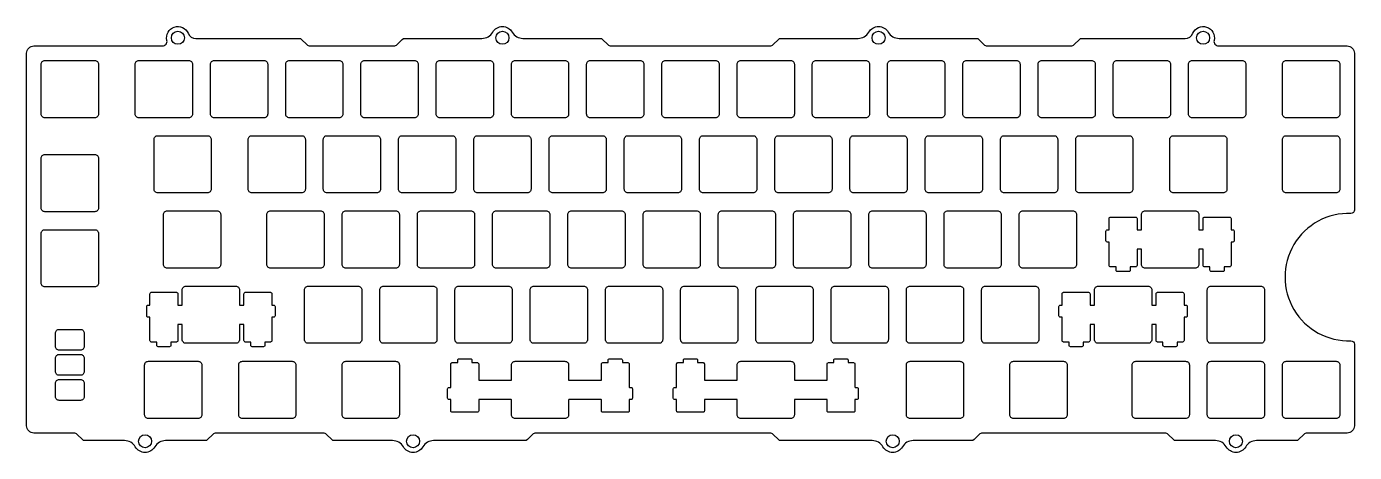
# Model space of a CAD drawing. Header units: millimetres. Extents: x 25 to 361, y 17 to 125.
import ezdxf

# ---------------------------------------------------------------- set-up
doc = ezdxf.new("R2010")
doc.units = ezdxf.units.MM

msp = doc.modelspace()

# ---------------------------------------------------------------- linework, layer by layer
for points in [[(60.36, 121.9, -0.911724), (65.75, 123.68, 0.298217), (67.72, 122.39), (93.88, 122.39, -0.198912), (94.48, 122.14), (95.79, 120.83, 0.198912), (96.61, 120.49), (117.83, 120.49, 0.198912), (118.64, 120.83), (119.95, 122.14, -0.198912), (120.56, 122.39), (140.12, 122.39, 0.267949), (142.85, 123.97, -0.57735), (147.78, 123.97, 0.267949), (150.51, 122.39), (170.08, 122.39, -0.198912), (170.68, 122.14), (171.99, 120.83, 0.198912), (172.81, 120.49), (213.08, 120.49, 0.198912), (213.89, 120.83), (215.2, 122.14, -0.198912), (215.81, 122.39), (235.37, 122.39, 0.267949), (238.1, 123.97, -0.57735), (243.03, 123.97, 0.267949), (245.76, 122.39), (265.33, 122.39, -0.198912), (265.93, 122.14), (267.24, 120.83, 0.198912), (268.06, 120.49), (289.28, 120.49, 0.198912), (290.09, 120.83), (291.4, 122.14, -0.198912), (292.01, 122.39), (318.16, 122.39, 0.298217), (320.13, 123.68, -0.911724), (325.52, 121.9, 0.482358), (326.64, 120.49), (359.2, 120.49, -0.414214), (361.05, 118.64), (361.05, 78.91, -0.424157), (360.18, 78.06, 1.034415), (360.18, 45.78, -0.424157), (361.05, 44.93), (361.05, 24.24, -0.414214), (359.2, 22.39), (349.02, 22.39, 0.198912), (348.21, 22.06), (346.89, 20.74, -0.198912), (346.29, 20.49), (336.25, 20.49, 0.267949), (333.52, 18.92, -0.57735), (328.59, 18.92, 0.267949), (325.86, 20.49), (315.82, 20.49, -0.198912), (315.22, 20.74), (313.9, 22.06, 0.198912), (313.09, 22.39), (266.87, 22.39, 0.198912), (266.05, 22.06), (264.74, 20.74, -0.198912), (264.14, 20.49), (249.33, 20.49, 0.267949), (246.61, 18.92, -0.57735), (241.67, 18.92, 0.267949), (238.94, 20.49), (215.81, 20.49, -0.198912), (215.2, 20.74), (213.89, 22.06, 0.198912), (213.08, 22.39), (153.76, 22.39, 0.198912), (152.94, 22.06), (151.63, 20.74, -0.198912), (151.03, 20.49), (127.89, 20.49, 0.267949), (125.16, 18.92, -0.57735), (120.23, 18.92, 0.267949), (117.5, 20.49), (102.7, 20.49, -0.198912), (102.1, 20.74), (100.78, 22.06, 0.198912), (99.97, 22.39), (72.79, 22.39, 0.198912), (71.98, 22.06), (70.67, 20.74, -0.198912), (70.06, 20.49), (60.03, 20.49, 0.267949), (57.3, 18.92, -0.57735), (52.36, 18.92, 0.267949), (49.63, 20.49), (39.59, 20.49, -0.198912), (38.99, 20.74), (37.68, 22.06, 0.198912), (36.86, 22.39), (26.68, 22.39, -0.414214), (24.83, 24.24), (24.83, 118.64, -0.414214), (26.68, 120.49), (59.24, 120.49, 0.482358)], [(29.48, 116.79), (42.08, 116.79, -0.414214), (43.03, 115.84), (43.03, 103.24, -0.414214), (42.08, 102.29), (29.48, 102.29, -0.414214), (28.53, 103.24), (28.53, 115.84, -0.414214)], [(53.29, 116.79), (65.89, 116.79, -0.414214), (66.84, 115.84), (66.84, 103.24, -0.414214), (65.89, 102.29), (53.29, 102.29, -0.414214), (52.34, 103.24), (52.34, 115.84, -0.414214)], [(72.34, 116.79), (84.94, 116.79, -0.414214), (85.89, 115.84), (85.89, 103.24, -0.414214), (84.94, 102.29), (72.34, 102.29, -0.414214), (71.39, 103.24), (71.39, 115.84, -0.414214)], [(91.39, 116.79), (103.99, 116.79, -0.414214), (104.94, 115.84), (104.94, 103.24, -0.414214), (103.99, 102.29), (91.39, 102.29, -0.414214), (90.44, 103.24), (90.44, 115.84, -0.414214)], [(110.44, 116.79), (123.04, 116.79, -0.414214), (123.99, 115.84), (123.99, 103.24, -0.414214), (123.04, 102.29), (110.44, 102.29, -0.414214), (109.49, 103.24), (109.49, 115.84, -0.414214)], [(129.49, 116.79), (142.09, 116.79, -0.414214), (143.04, 115.84), (143.04, 103.24, -0.414214), (142.09, 102.29), (129.49, 102.29, -0.414214), (128.54, 103.24), (128.54, 115.84, -0.414214)], [(148.54, 116.79), (161.14, 116.79, -0.414214), (162.09, 115.84), (162.09, 103.24, -0.414214), (161.14, 102.29), (148.54, 102.29, -0.414214), (147.59, 103.24), (147.59, 115.84, -0.414214)], [(167.59, 116.79), (180.19, 116.79, -0.414214), (181.14, 115.84), (181.14, 103.24, -0.414214), (180.19, 102.29), (167.59, 102.29, -0.414214), (166.64, 103.24), (166.64, 115.84, -0.414214)], [(186.64, 116.79), (199.24, 116.79, -0.414214), (200.19, 115.84), (200.19, 103.24, -0.414214), (199.24, 102.29), (186.64, 102.29, -0.414214), (185.69, 103.24), (185.69, 115.84, -0.414214)], [(205.69, 116.79), (218.29, 116.79, -0.414214), (219.24, 115.84), (219.24, 103.24, -0.414214), (218.29, 102.29), (205.69, 102.29, -0.414214), (204.74, 103.24), (204.74, 115.84, -0.414214)], [(224.74, 116.79), (237.34, 116.79, -0.414214), (238.29, 115.84), (238.29, 103.24, -0.414214), (237.34, 102.29), (224.74, 102.29, -0.414214), (223.79, 103.24), (223.79, 115.84, -0.414214)], [(243.79, 116.79), (256.39, 116.79, -0.414214), (257.34, 115.84), (257.34, 103.24, -0.414214), (256.39, 102.29), (243.79, 102.29, -0.414214), (242.84, 103.24), (242.84, 115.84, -0.414214)], [(262.84, 116.79), (275.44, 116.79, -0.414214), (276.39, 115.84), (276.39, 103.24, -0.414214), (275.44, 102.29), (262.84, 102.29, -0.414214), (261.89, 103.24), (261.89, 115.84, -0.414214)], [(281.89, 116.79), (294.49, 116.79, -0.414214), (295.44, 115.84), (295.44, 103.24, -0.414214), (294.49, 102.29), (281.89, 102.29, -0.414214), (280.94, 103.24), (280.94, 115.84, -0.414214)], [(300.94, 116.79), (313.54, 116.79, -0.414214), (314.49, 115.84), (314.49, 103.24, -0.414214), (313.54, 102.29), (300.94, 102.29, -0.414214), (299.99, 103.24), (299.99, 115.84, -0.414214)], [(319.99, 116.79), (332.59, 116.79, -0.414214), (333.54, 115.84), (333.54, 103.24, -0.414214), (332.59, 102.29), (319.99, 102.29, -0.414214), (319.04, 103.24), (319.04, 115.84, -0.414214)], [(343.8, 116.79), (356.4, 116.79, -0.414214), (357.35, 115.84), (357.35, 103.24, -0.414214), (356.4, 102.29), (343.8, 102.29, -0.414214), (342.85, 103.24), (342.85, 115.84, -0.414214)], [(58.05, 97.74), (70.65, 97.74, -0.414214), (71.6, 96.79), (71.6, 84.19, -0.414214), (70.65, 83.24), (58.05, 83.24, -0.414214), (57.1, 84.19), (57.1, 96.79, -0.414214)], [(81.87, 97.74), (94.47, 97.74, -0.414214), (95.42, 96.79), (95.42, 84.19, -0.414214), (94.47, 83.24), (81.87, 83.24, -0.414214), (80.92, 84.19), (80.92, 96.79, -0.414214)], [(100.92, 97.74), (113.52, 97.74, -0.414214), (114.47, 96.79), (114.47, 84.19, -0.414214), (113.52, 83.24), (100.92, 83.24, -0.414214), (99.97, 84.19), (99.97, 96.79, -0.414214)], [(119.97, 97.74), (132.57, 97.74, -0.414214), (133.52, 96.79), (133.52, 84.19, -0.414214), (132.57, 83.24), (119.97, 83.24, -0.414214), (119.02, 84.19), (119.02, 96.79, -0.414214)], [(139.02, 97.74), (151.62, 97.74, -0.414214), (152.57, 96.79), (152.57, 84.19, -0.414214), (151.62, 83.24), (139.02, 83.24, -0.414214), (138.07, 84.19), (138.07, 96.79, -0.414214)], [(158.07, 97.74), (170.67, 97.74, -0.414214), (171.62, 96.79), (171.62, 84.19, -0.414214), (170.67, 83.24), (158.07, 83.24, -0.414214), (157.12, 84.19), (157.12, 96.79, -0.414214)], [(177.12, 97.74), (189.72, 97.74, -0.414214), (190.67, 96.79), (190.67, 84.19, -0.414214), (189.72, 83.24), (177.12, 83.24, -0.414214), (176.17, 84.19), (176.17, 96.79, -0.414214)], [(196.17, 97.74), (208.77, 97.74, -0.414214), (209.72, 96.79), (209.72, 84.19, -0.414214), (208.77, 83.24), (196.17, 83.24, -0.414214), (195.22, 84.19), (195.22, 96.79, -0.414214)], [(215.22, 97.74), (227.82, 97.74, -0.414214), (228.77, 96.79), (228.77, 84.19, -0.414214), (227.82, 83.24), (215.22, 83.24, -0.414214), (214.27, 84.19), (214.27, 96.79, -0.414214)], [(234.27, 97.74), (246.87, 97.74, -0.414214), (247.82, 96.79), (247.82, 84.19, -0.414214), (246.87, 83.24), (234.27, 83.24, -0.414214), (233.32, 84.19), (233.32, 96.79, -0.414214)], [(253.32, 97.74), (265.92, 97.74, -0.414214), (266.87, 96.79), (266.87, 84.19, -0.414214), (265.92, 83.24), (253.32, 83.24, -0.414214), (252.37, 84.19), (252.37, 96.79, -0.414214)], [(272.37, 97.74), (284.97, 97.74, -0.414214), (285.92, 96.79), (285.92, 84.19, -0.414214), (284.97, 83.24), (272.37, 83.24, -0.414214), (271.42, 84.19), (271.42, 96.79, -0.414214)], [(291.42, 97.74), (304.02, 97.74, -0.414214), (304.97, 96.79), (304.97, 84.19, -0.414214), (304.02, 83.24), (291.42, 83.24, -0.414214), (290.47, 84.19), (290.47, 96.79, -0.414214)], [(315.23, 97.74), (327.83, 97.74, -0.414214), (328.78, 96.79), (328.78, 84.19, -0.414214), (327.83, 83.24), (315.23, 83.24, -0.414214), (314.28, 84.19), (314.28, 96.79, -0.414214)], [(343.8, 97.74), (356.4, 97.74, -0.414214), (357.35, 96.79), (357.35, 84.19, -0.414214), (356.4, 83.24), (343.8, 83.24, -0.414214), (342.85, 84.19), (342.85, 96.79, -0.414214)], [(29.48, 92.98), (42.08, 92.98, -0.414214), (43.03, 92.03), (43.03, 79.43, -0.414214), (42.08, 78.48), (29.48, 78.48, -0.414214), (28.53, 79.43), (28.53, 92.03, -0.414214)], [(60.44, 78.69), (73.04, 78.69, -0.414214), (73.99, 77.74), (73.99, 65.14, -0.414214), (73.04, 64.19), (60.44, 64.19, -0.414214), (59.49, 65.14), (59.49, 77.74, -0.414214)], [(86.63, 78.69), (99.23, 78.69, -0.414214), (100.18, 77.74), (100.18, 65.14, -0.414214), (99.23, 64.19), (86.63, 64.19, -0.414214), (85.68, 65.14), (85.68, 77.74, -0.414214)], [(105.68, 78.69), (118.28, 78.69, -0.414214), (119.23, 77.74), (119.23, 65.14, -0.414214), (118.28, 64.19), (105.68, 64.19, -0.414214), (104.73, 65.14), (104.73, 77.74, -0.414214)], [(124.73, 78.69), (137.33, 78.69, -0.414214), (138.28, 77.74), (138.28, 65.14, -0.414214), (137.33, 64.19), (124.73, 64.19, -0.414214), (123.78, 65.14), (123.78, 77.74, -0.414214)], [(143.78, 78.69), (156.38, 78.69, -0.414214), (157.33, 77.74), (157.33, 65.14, -0.414214), (156.38, 64.19), (143.78, 64.19, -0.414214), (142.83, 65.14), (142.83, 77.74, -0.414214)], [(162.83, 78.69), (175.43, 78.69, -0.414214), (176.38, 77.74), (176.38, 65.14, -0.414214), (175.43, 64.19), (162.83, 64.19, -0.414214), (161.88, 65.14), (161.88, 77.74, -0.414214)], [(181.88, 78.69), (194.48, 78.69, -0.414214), (195.43, 77.74), (195.43, 65.14, -0.414214), (194.48, 64.19), (181.88, 64.19, -0.414214), (180.93, 65.14), (180.93, 77.74, -0.414214)], [(200.93, 78.69), (213.53, 78.69, -0.414214), (214.48, 77.74), (214.48, 65.14, -0.414214), (213.53, 64.19), (200.93, 64.19, -0.414214), (199.98, 65.14), (199.98, 77.74, -0.414214)], [(219.98, 78.69), (232.58, 78.69, -0.414214), (233.53, 77.74), (233.53, 65.14, -0.414214), (232.58, 64.19), (219.98, 64.19, -0.414214), (219.03, 65.14), (219.03, 77.74, -0.414214)], [(239.03, 78.69), (251.63, 78.69, -0.414214), (252.58, 77.74), (252.58, 65.14, -0.414214), (251.63, 64.19), (239.03, 64.19, -0.414214), (238.08, 65.14), (238.08, 77.74, -0.414214)], [(258.08, 78.69), (270.68, 78.69, -0.414214), (271.63, 77.74), (271.63, 65.14, -0.414214), (270.68, 64.19), (258.08, 64.19, -0.414214), (257.13, 65.14), (257.13, 77.74, -0.414214)], [(277.13, 78.69), (289.73, 78.69, -0.414214), (290.68, 77.74), (290.68, 65.14, -0.414214), (289.73, 64.19), (277.13, 64.19, -0.414214), (276.18, 65.14), (276.18, 77.74, -0.414214)], [(300.69, 64.47, 0.414214), (300.64, 64.52), (299.31, 64.52, -0.414214), (298.96, 64.87), (298.96, 70.74, 0.414214), (298.91, 70.79), (298.48, 70.79, -0.414214), (298.13, 71.14), (298.13, 73.54, -0.414214), (298.48, 73.89), (298.91, 73.89, 0.414214), (298.96, 73.94), (298.96, 76.77, -0.414214), (299.31, 77.12), (305.66, 77.12, -0.414214), (306.01, 76.77), (306.01, 73.94, 0.414214), (306.06, 73.89), (307.09, 73.89, 0.414214), (307.14, 73.94), (307.14, 77.74, -0.414214), (308.09, 78.69), (320.69, 78.69, -0.414214), (321.64, 77.74), (321.64, 73.94, 0.414214), (321.69, 73.89), (322.71, 73.89, 0.414214), (322.76, 73.94), (322.76, 76.77, -0.414214), (323.11, 77.12), (329.46, 77.12, -0.414214), (329.81, 76.77), (329.81, 73.94, 0.414214), (329.86, 73.89), (330.29, 73.89, -0.414214), (330.64, 73.54), (330.64, 71.14, -0.414214), (330.29, 70.79), (329.86, 70.79, 0.414214), (329.81, 70.74), (329.81, 64.87, -0.414214), (329.46, 64.52), (328.13, 64.52, 0.414214), (328.08, 64.47), (328.08, 63.67, -0.414214), (327.73, 63.32), (324.83, 63.32, -0.414214), (324.48, 63.67), (324.48, 64.47, 0.414214), (324.43, 64.52), (323.11, 64.52, -0.414214), (322.76, 64.87), (322.76, 68.94, 0.414214), (322.71, 68.99), (321.69, 68.99, 0.414214), (321.64, 68.94), (321.64, 65.14, -0.414214), (320.69, 64.19), (308.09, 64.19, -0.414214), (307.14, 65.14), (307.14, 68.94, 0.414214), (307.09, 68.99), (306.06, 68.99, 0.414214), (306.01, 68.94), (306.01, 64.87, -0.414214), (305.66, 64.52), (304.33, 64.52, 0.414214), (304.28, 64.47), (304.28, 63.67, -0.414214), (303.93, 63.32), (301.04, 63.32, -0.414214), (300.69, 63.67)], [(29.48, 73.93), (42.08, 73.93, -0.414214), (43.03, 72.98), (43.03, 60.38, -0.414214), (42.08, 59.43), (29.48, 59.43, -0.414214), (28.53, 60.38), (28.53, 72.98, -0.414214)], [(57.8, 45.42, 0.414214), (57.75, 45.47), (56.42, 45.47, -0.414214), (56.07, 45.82), (56.07, 51.69, 0.414214), (56.02, 51.74), (55.6, 51.74, -0.414214), (55.25, 52.09), (55.25, 54.49, -0.414214), (55.6, 54.84), (56.02, 54.84, 0.414214), (56.07, 54.89), (56.07, 57.72, -0.414214), (56.42, 58.07), (62.77, 58.07, -0.414214), (63.12, 57.72), (63.12, 54.89, 0.414214), (63.17, 54.84), (64.2, 54.84, 0.414214), (64.25, 54.89), (64.25, 58.69, -0.414214), (65.2, 59.64), (77.8, 59.64, -0.414214), (78.75, 58.69), (78.75, 54.89, 0.414214), (78.8, 54.84), (79.82, 54.84, 0.414214), (79.87, 54.89), (79.87, 57.72, -0.414214), (80.22, 58.07), (86.57, 58.07, -0.414214), (86.92, 57.72), (86.92, 54.89, 0.414214), (86.97, 54.84), (87.4, 54.84, -0.414214), (87.75, 54.49), (87.75, 52.09, -0.414214), (87.4, 51.74), (86.97, 51.74, 0.414214), (86.92, 51.69), (86.92, 45.82, -0.414214), (86.57, 45.47), (85.25, 45.47, 0.414214), (85.2, 45.42), (85.2, 44.62, -0.414214), (84.85, 44.27), (81.95, 44.27, -0.414214), (81.6, 44.62), (81.6, 45.42, 0.414214), (81.55, 45.47), (80.22, 45.47, -0.414214), (79.87, 45.82), (79.87, 49.89, 0.414214), (79.82, 49.94), (78.8, 49.94, 0.414214), (78.75, 49.89), (78.75, 46.09, -0.414214), (77.8, 45.14), (65.2, 45.14, -0.414214), (64.25, 46.09), (64.25, 49.89, 0.414214), (64.2, 49.94), (63.17, 49.94, 0.414214), (63.12, 49.89), (63.12, 45.82, -0.414214), (62.77, 45.47), (61.45, 45.47, 0.414214), (61.4, 45.42), (61.4, 44.62, -0.414214), (61.05, 44.27), (58.15, 44.27, -0.414214), (57.8, 44.62)], [(96.15, 59.64), (108.75, 59.64, -0.414214), (109.7, 58.69), (109.7, 46.09, -0.414214), (108.75, 45.14), (96.15, 45.14, -0.414214), (95.2, 46.09), (95.2, 58.69, -0.414214)], [(115.2, 59.64), (127.8, 59.64, -0.414214), (128.75, 58.69), (128.75, 46.09, -0.414214), (127.8, 45.14), (115.2, 45.14, -0.414214), (114.25, 46.09), (114.25, 58.69, -0.414214)], [(134.25, 59.64), (146.85, 59.64, -0.414214), (147.8, 58.69), (147.8, 46.09, -0.414214), (146.85, 45.14), (134.25, 45.14, -0.414214), (133.3, 46.09), (133.3, 58.69, -0.414214)], [(153.3, 59.64), (165.9, 59.64, -0.414214), (166.85, 58.69), (166.85, 46.09, -0.414214), (165.9, 45.14), (153.3, 45.14, -0.414214), (152.35, 46.09), (152.35, 58.69, -0.414214)], [(172.35, 59.64), (184.95, 59.64, -0.414214), (185.9, 58.69), (185.9, 46.09, -0.414214), (184.95, 45.14), (172.35, 45.14, -0.414214), (171.4, 46.09), (171.4, 58.69, -0.414214)], [(191.4, 59.64), (204, 59.64, -0.414214), (204.95, 58.69), (204.95, 46.09, -0.414214), (204, 45.14), (191.4, 45.14, -0.414214), (190.45, 46.09), (190.45, 58.69, -0.414214)], [(210.45, 59.64), (223.05, 59.64, -0.414214), (224, 58.69), (224, 46.09, -0.414214), (223.05, 45.14), (210.45, 45.14, -0.414214), (209.5, 46.09), (209.5, 58.69, -0.414214)], [(229.5, 59.64), (242.1, 59.64, -0.414214), (243.05, 58.69), (243.05, 46.09, -0.414214), (242.1, 45.14), (229.5, 45.14, -0.414214), (228.55, 46.09), (228.55, 58.69, -0.414214)], [(248.55, 59.64), (261.15, 59.64, -0.414214), (262.1, 58.69), (262.1, 46.09, -0.414214), (261.15, 45.14), (248.55, 45.14, -0.414214), (247.6, 46.09), (247.6, 58.69, -0.414214)], [(267.6, 59.64), (280.2, 59.64, -0.414214), (281.15, 58.69), (281.15, 46.09, -0.414214), (280.2, 45.14), (267.6, 45.14, -0.414214), (266.65, 46.09), (266.65, 58.69, -0.414214)], [(288.78, 45.42, 0.414214), (288.73, 45.47), (287.4, 45.47, -0.414214), (287.05, 45.82), (287.05, 51.69, 0.414214), (287, 51.74), (286.58, 51.74, -0.414214), (286.23, 52.09), (286.23, 54.49, -0.414214), (286.58, 54.84), (287, 54.84, 0.414214), (287.05, 54.89), (287.05, 57.72, -0.414214), (287.4, 58.07), (293.75, 58.07, -0.414214), (294.1, 57.72), (294.1, 54.89, 0.414214), (294.15, 54.84), (295.18, 54.84, 0.414214), (295.23, 54.89), (295.23, 58.69, -0.414214), (296.18, 59.64), (308.78, 59.64, -0.414214), (309.73, 58.69), (309.73, 54.89, 0.414214), (309.78, 54.84), (310.8, 54.84, 0.414214), (310.85, 54.89), (310.85, 57.72, -0.414214), (311.2, 58.07), (317.55, 58.07, -0.414214), (317.9, 57.72), (317.9, 54.89, 0.414214), (317.95, 54.84), (318.38, 54.84, -0.414214), (318.73, 54.49), (318.73, 52.09, -0.414214), (318.38, 51.74), (317.95, 51.74, 0.414214), (317.9, 51.69), (317.9, 45.82, -0.414214), (317.55, 45.47), (316.23, 45.47, 0.414214), (316.18, 45.42), (316.18, 44.62, -0.414214), (315.83, 44.27), (312.93, 44.27, -0.414214), (312.58, 44.62), (312.58, 45.42, 0.414214), (312.53, 45.47), (311.2, 45.47, -0.414214), (310.85, 45.82), (310.85, 49.89, 0.414214), (310.8, 49.94), (309.78, 49.94, 0.414214), (309.73, 49.89), (309.73, 46.09, -0.414214), (308.78, 45.14), (296.18, 45.14, -0.414214), (295.23, 46.09), (295.23, 49.89, 0.414214), (295.18, 49.94), (294.15, 49.94, 0.414214), (294.1, 49.89), (294.1, 45.82, -0.414214), (293.75, 45.47), (292.43, 45.47, 0.414214), (292.38, 45.42), (292.38, 44.62, -0.414214), (292.03, 44.27), (289.13, 44.27, -0.414214), (288.78, 44.62)], [(324.75, 59.64), (337.35, 59.64, -0.414214), (338.3, 58.69), (338.3, 46.09, -0.414214), (337.35, 45.14), (324.75, 45.14, -0.414214), (323.8, 46.09), (323.8, 58.69, -0.414214)], [(33.08, 48.68), (38.48, 48.68, -0.414214), (39.43, 47.73), (39.43, 44.33, -0.414214), (38.48, 43.38), (33.08, 43.38, -0.414214), (32.13, 44.33), (32.13, 47.73, -0.414214)], [(33.08, 42.34), (38.48, 42.34, -0.414214), (39.43, 41.39), (39.43, 37.99, -0.414214), (38.48, 37.04), (33.08, 37.04, -0.414214), (32.13, 37.99), (32.13, 41.39, -0.414214)], [(55.67, 40.59), (68.27, 40.59, -0.414214), (69.22, 39.64), (69.22, 27.04, -0.414214), (68.27, 26.09), (55.67, 26.09, -0.414214), (54.72, 27.04), (54.72, 39.64, -0.414214)], [(79.49, 40.59), (92.09, 40.59, -0.414214), (93.04, 39.64), (93.04, 27.04, -0.414214), (92.09, 26.09), (79.49, 26.09, -0.414214), (78.54, 27.04), (78.54, 39.64, -0.414214)], [(105.68, 40.59), (118.28, 40.59, -0.414214), (119.23, 39.64), (119.23, 27.04, -0.414214), (118.28, 26.09), (105.68, 26.09, -0.414214), (104.73, 27.04), (104.73, 39.64, -0.414214)], [(133.99, 40.89, -0.414214), (134.34, 41.24), (137.24, 41.24, -0.414214), (137.59, 40.89), (137.59, 40.31, 0.414214), (137.64, 40.26), (138.97, 40.26, -0.414214), (139.32, 39.91), (139.32, 35.84, 0.414214), (139.37, 35.79), (147.54, 35.79, 0.414214), (147.59, 35.84), (147.59, 39.64, -0.414214), (148.54, 40.59), (161.14, 40.59, -0.414214), (162.09, 39.64), (162.09, 35.84, 0.414214), (162.14, 35.79), (170.32, 35.79, 0.414214), (170.37, 35.84), (170.37, 39.91, -0.414214), (170.72, 40.26), (172.04, 40.26, 0.414214), (172.09, 40.31), (172.09, 40.89, -0.414214), (172.44, 41.24), (175.34, 41.24, -0.414214), (175.69, 40.89), (175.69, 40.31, 0.414214), (175.74, 40.26), (177.07, 40.26, -0.414214), (177.42, 39.91), (177.42, 34.04, 0.414214), (177.47, 33.99), (177.89, 33.99, -0.414214), (178.24, 33.64), (178.24, 31.24, -0.414214), (177.89, 30.89), (177.47, 30.89, 0.414214), (177.42, 30.84), (177.42, 28.01, -0.414214), (177.07, 27.66), (170.72, 27.66, -0.414214), (170.37, 28.01), (170.37, 30.84, 0.414214), (170.32, 30.89), (162.14, 30.89, 0.414214), (162.09, 30.84), (162.09, 27.04, -0.414214), (161.14, 26.09), (148.54, 26.09, -0.414214), (147.59, 27.04), (147.59, 30.84, 0.414214), (147.54, 30.89), (139.37, 30.89, 0.414214), (139.32, 30.84), (139.32, 28.01, -0.414214), (138.97, 27.66), (132.62, 27.66, -0.414214), (132.27, 28.01), (132.27, 30.84, 0.414214), (132.22, 30.89), (131.79, 30.89, -0.414214), (131.44, 31.24), (131.44, 33.64, -0.414214), (131.79, 33.99), (132.22, 33.99, 0.414214), (132.27, 34.04), (132.27, 39.91, -0.414214), (132.62, 40.26), (133.94, 40.26, 0.414214), (133.99, 40.31)], [(191.14, 40.89, -0.414214), (191.49, 41.24), (194.39, 41.24, -0.414214), (194.74, 40.89), (194.74, 40.31, 0.414214), (194.79, 40.26), (196.12, 40.26, -0.414214), (196.47, 39.91), (196.47, 35.84, 0.414214), (196.52, 35.79), (204.69, 35.79, 0.414214), (204.74, 35.84), (204.74, 39.64, -0.414214), (205.69, 40.59), (218.29, 40.59, -0.414214), (219.24, 39.64), (219.24, 35.84, 0.414214), (219.29, 35.79), (227.47, 35.79, 0.414214), (227.52, 35.84), (227.52, 39.91, -0.414214), (227.87, 40.26), (229.19, 40.26, 0.414214), (229.24, 40.31), (229.24, 40.89, -0.414214), (229.59, 41.24), (232.49, 41.24, -0.414214), (232.84, 40.89), (232.84, 40.31, 0.414214), (232.89, 40.26), (234.22, 40.26, -0.414214), (234.57, 39.91), (234.57, 34.04, 0.414214), (234.62, 33.99), (235.04, 33.99, -0.414214), (235.39, 33.64), (235.39, 31.24, -0.414214), (235.04, 30.89), (234.62, 30.89, 0.414214), (234.57, 30.84), (234.57, 28.01, -0.414214), (234.22, 27.66), (227.87, 27.66, -0.414214), (227.52, 28.01), (227.52, 30.84, 0.414214), (227.47, 30.89), (219.29, 30.89, 0.414214), (219.24, 30.84), (219.24, 27.04, -0.414214), (218.29, 26.09), (205.69, 26.09, -0.414214), (204.74, 27.04), (204.74, 30.84, 0.414214), (204.69, 30.89), (196.52, 30.89, 0.414214), (196.47, 30.84), (196.47, 28.01, -0.414214), (196.12, 27.66), (189.77, 27.66, -0.414214), (189.42, 28.01), (189.42, 30.84, 0.414214), (189.37, 30.89), (188.94, 30.89, -0.414214), (188.59, 31.24), (188.59, 33.64, -0.414214), (188.94, 33.99), (189.37, 33.99, 0.414214), (189.42, 34.04), (189.42, 39.91, -0.414214), (189.77, 40.26), (191.09, 40.26, 0.414214), (191.14, 40.31)], [(248.55, 40.59), (261.15, 40.59, -0.414214), (262.1, 39.64), (262.1, 27.04, -0.414214), (261.15, 26.09), (248.55, 26.09, -0.414214), (247.6, 27.04), (247.6, 39.64, -0.414214)], [(274.75, 40.59), (287.35, 40.59, -0.414214), (288.3, 39.64), (288.3, 27.04, -0.414214), (287.35, 26.09), (274.75, 26.09, -0.414214), (273.8, 27.04), (273.8, 39.64, -0.414214)], [(305.7, 40.59), (318.3, 40.59, -0.414214), (319.25, 39.64), (319.25, 27.04, -0.414214), (318.3, 26.09), (305.7, 26.09, -0.414214), (304.75, 27.04), (304.75, 39.64, -0.414214)], [(324.75, 40.59), (337.35, 40.59, -0.414214), (338.3, 39.64), (338.3, 27.04, -0.414214), (337.35, 26.09), (324.75, 26.09, -0.414214), (323.8, 27.04), (323.8, 39.64, -0.414214)], [(343.8, 40.59), (356.4, 40.59, -0.414214), (357.35, 39.64), (357.35, 27.04, -0.414214), (356.4, 26.09), (343.8, 26.09, -0.414214), (342.85, 27.04), (342.85, 39.64, -0.414214)], [(33.08, 35.99), (38.48, 35.99, -0.414214), (39.43, 35.04), (39.43, 31.64, -0.414214), (38.48, 30.69), (33.08, 30.69, -0.414214), (32.13, 31.64), (32.13, 35.04, -0.414214)]]:
    msp.add_lwpolyline(points, format="xyb", close=True)
for centre in [(63.14, 122.54), (145.32, 122.54), (240.57, 122.54), (322.74, 122.54), (54.83, 20.34), (122.69, 20.34), (244.14, 20.34), (331.05, 20.34)]:
    msp.add_circle(centre, 1.65)

doc.saveas('drawing.dxf')
